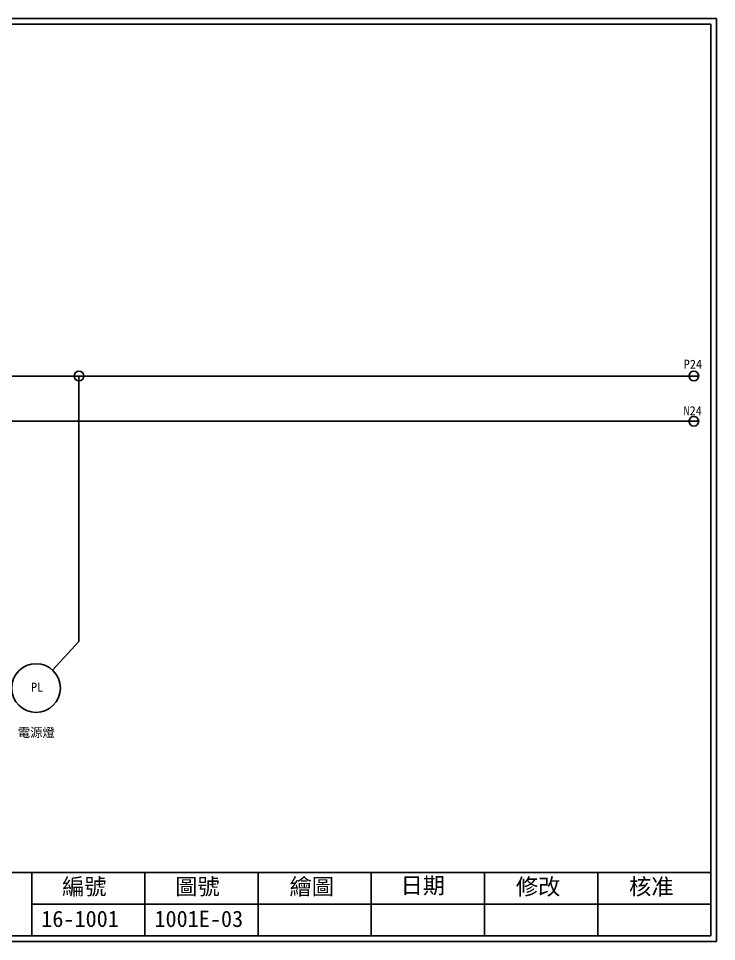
# Model space of a CAD drawing. Extents: x 10 to 297, y 3 to 207.
# Drawn here: x 142.8 to 297, y 3 to 207 of the extents above; entities that cross this region are included whole.
import ezdxf

# ---------------------------------------------------------------- set-up
doc = ezdxf.new("R2010")
doc.units = 0
doc.layers.get('0').update_dxf_attribs({"linetype": 'CONTINUOUS'})
doc.layers.add('圖框層', color=7, linetype='CONTINUOUS')
doc.layers.add('標尺寸層', color=3, linetype='CONTINUOUS')
doc.styles.add('STSL', font='kaiu.ttf')

msp = doc.modelspace()

# ---------------------------------------------------------------- linework, layer by layer
at = {"color": 7}
for centre in [(156.19, 127.96), (291.99, 127.96), (291.99, 117.96)]:
    msp.add_circle(centre, 1.07, dxfattribs=at)
at = {"layer": '圖框層', "color": 7}
for p, q in [((297, 206.97), (10, 206.97)), ((297, 3), (297, 206.97)), ((295.75, 205.72), (11.25, 205.72)), ((295.75, 4.25), (295.75, 205.72)), ((11.25, 18.25), (295.75, 18.25)), ((145.75, 4.25), (145.75, 18.25)), ((170.75, 4.25), (170.75, 18.25)), ((195.75, 4.25), (195.75, 18.25)), ((220.75, 4.25), (220.75, 18.25)), ((245.75, 4.25), (245.75, 18.25)), ((270.75, 4.25), (270.75, 18.25)), ((145.75, 11.25), (295.75, 11.25)), ((11.25, 4.25), (295.75, 4.25)), ((10, 3), (297, 3))]:
    msp.add_line(p, q, dxfattribs=at)
at = {"layer": '標尺寸層', "color": 7}
for p, q in [((13.45, 127.96), (217.6, 127.96)), ((156.19, 69.27), (156.19, 127.96)), ((217.6, 127.96), (293.06, 127.96)), ((291.98, 126.89), (291.98, 126.82)), ((13.45, 117.96), (197.6, 117.96)), ((197.6, 117.96), (293.06, 117.96)), ((291.98, 116.89), (291.98, 116.82)), ((150.38, 62.97), (156.19, 69.27))]:
    msp.add_line(p, q, dxfattribs=at)
msp.add_circle((146.73, 59.01), 5.38, dxfattribs=at)

# ---------------------------------------------------------------- texts
at = {"layer": '圖框層', "color": 7, "style": 'STSL'}
for s, height, p in [('P24', 2, (289.74, 129.57)), ('N24', 2, (289.69, 119.29)), (' PL', 2, (144.23, 58.21)), ('電源燈', 2, (142.69, 48.19)), ('編號', 3.6, (152.47, 13.34)), ('圖號', 3.6, (177.47, 13.34)), ('繪圖', 3.6, (202.69, 13.34)), ('日期', 3.6, (227.22, 13.59)), ('修改', 3.6, (252.69, 13.34)), ('核准', 3.6, (277.69, 13.34)), ('16-1001', 3.6, (147.86, 6.22)), ('1001E-03', 3.6, (172.86, 6.22))]:
    msp.add_text(s, height=height, dxfattribs=at).set_placement(p)

doc.saveas('drawing.dxf')
